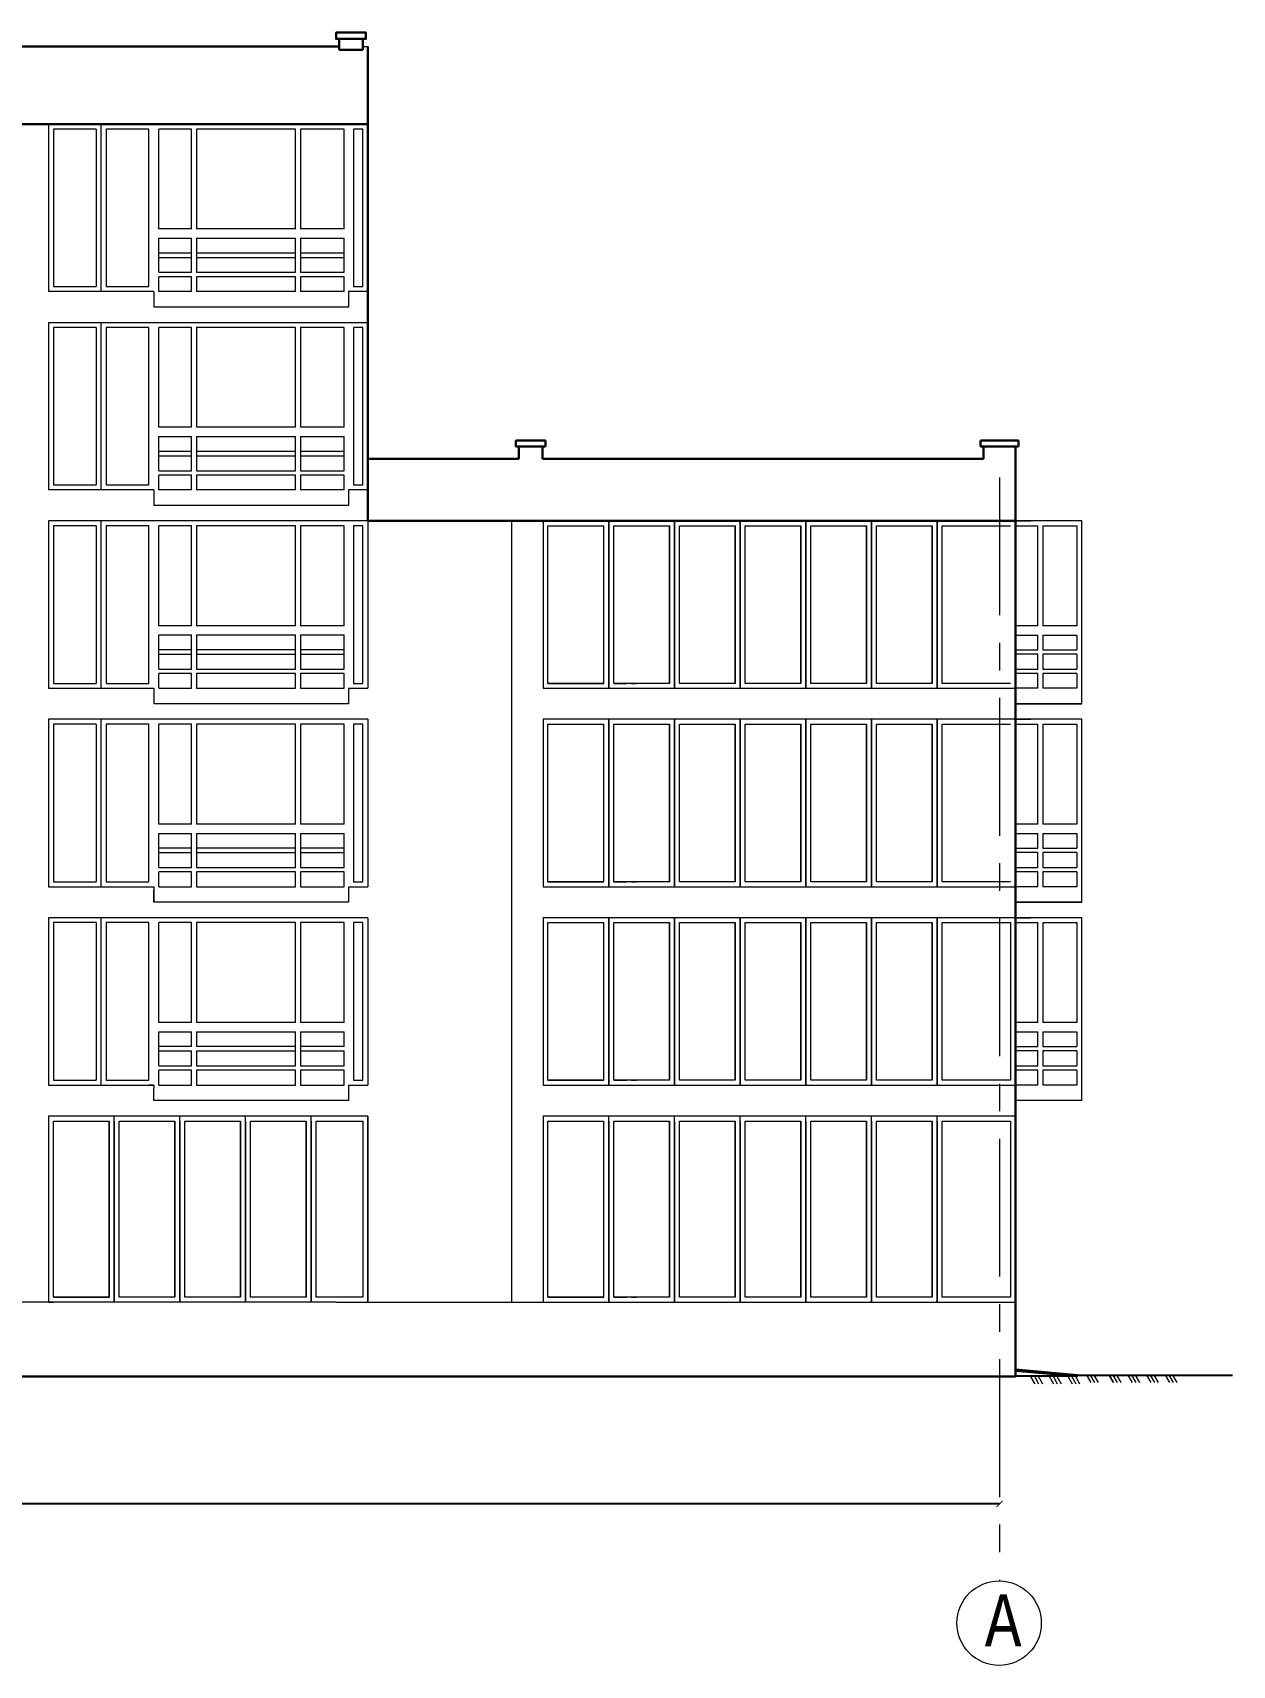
# Model space of a CAD drawing. Header units: millimetres. Extents: x -689206 to 4969298, y -1019800 to 703299.
# Drawn here: x 974862 to 994219, y -645686 to -619348 of the extents above; entities that cross this region are included whole.
import ezdxf

# ---------------------------------------------------------------- set-up
doc = ezdxf.new("R2010")
doc.units = ezdxf.units.MM
doc.linetypes.add('осеваяX2', pattern=[101.6, 63.5, -12.7, 12.7, -12.7])
doc.layers.add('РАЗМЕРЫ', color=7, linetype='Continuous', lineweight=9)
for name, color, linetype in [('разрез1-1', 7, 'Continuous'), ('разрез2-2', 7, 'Continuous'), ('сетка', 104, 'Continuous')]:
    doc.layers.add(name, color=color, linetype=linetype)
doc.styles.add('Аннотативный', font='isocteur.ttf', dxfattribs={"width": 0.7, "height": 250})
doc.dimstyles.new('Аннотативный', dxfattribs={"dimscale": 0, "dimtxt": 250, "dimasz": 100, "dimexe": 1.25, "dimexo": 0.625, "dimtad": 1, "dimdec": 0, "dimtxsty": 'Аннотативный', "dimblk": 'ARCHTICK', "dimcen": 2.5, "dimadec": 0, "dimazin": 0, "dimtfac": 1, "dimtdec": 0, "dimtmove": 0, "dimatfit": 3, "dimfxl": 1, "dimarcsym": 0})

# ---------------------------------------------------------------- blocks, each defined once
blk = doc.blocks.new('_ArchTick')
at = {"color": 0, "linetype": 'ByBlock', "const_width": 0.15}
blk.add_lwpolyline([(-0.5, -0.5), (0.5, 0.5)], dxfattribs=at)
blk = doc.blocks.new('*D4462')
at = {"layer": 'Defpoints', "color": 0, "lineweight": 30, "ltscale": 35, "transparency": 16777216}
for p in [(952705, -643081), (952705, -643081), (990464, -643081)]:
    blk.add_point(p, dxfattribs=at)
at = {"layer": 'РАЗМЕРЫ', "color": 0, "lineweight": -2, "ltscale": 35, "transparency": 16777216}
for p, q in [((952705, -643081), (952705, -643080)), ((990464, -643081), (952705, -643081)), ((990464, -643081), (990464, -643080))]:
    blk.add_line(p, q, dxfattribs=at)
at = {"layer": 'РАЗМЕРЫ', "color": 0, "lineweight": -2, "ltscale": 35, "transparency": 16777216, "xscale": 100, "yscale": 100, "zscale": 100, "rotation": 180}
blk.add_blockref('_ArchTick', (952705, -643081), dxfattribs=at)
at = {"layer": 'РАЗМЕРЫ', "color": 0, "lineweight": -2, "ltscale": 35, "transparency": 16777216, "xscale": 100, "yscale": 100, "zscale": 100}
blk.add_blockref('_ArchTick', (990464, -643081), dxfattribs=at)
at = {"layer": 'РАЗМЕРЫ', "color": 0, "lineweight": 5, "ltscale": 35, "transparency": 16777216, "insert": (971584, -642956), "char_height": 250, "attachment_point": 5, "style": 'Аннотативный'}
blk.add_mtext('37700', dxfattribs=at)

msp = doc.modelspace()

# ---------------------------------------------------------------- linework, layer by layer
at = {"layer": 'РАЗМЕРЫ', "lineweight": 30, "ltscale": 35}
for p, q in [((962033.4, -619573.1), (979808.6, -619573.1)), ((979808.6, -619624.8), (980188.6, -619624.8)), ((980268.6, -619573.1), (980268.6, -627224.8)), ((980268.6, -620824.8), (961626.6, -620824.8)), ((982706.6, -625924.8), (982656.6, -625924.8)), ((982656.6, -625924.8), (982656.6, -626024.8)), ((982656.6, -626024.8), (982706.6, -626024.8)), ((983136.6, -625924.8), (982706.6, -625924.8)), ((982706.6, -626024.8), (982706.6, -626224.8)), ((982706.6, -626224.8), (982706.6, -626024.8)), ((982706.6, -626224.8), (982706.6, -626024.8)), ((982706.6, -626024.8), (983086.6, -626024.8)), ((983086.6, -626024.8), (983086.6, -626224.8)), ((983086.6, -626024.8), (983136.6, -626024.8)), ((983136.6, -626024.8), (983136.6, -625924.8)), ((990204.9, -625924.8), (990154.9, -625924.8)), ((990154.9, -625924.8), (990154.9, -626024.8)), ((990154.9, -626024.8), (990204.9, -626024.8)), ((990768.6, -625924.8), (990204.9, -625924.8)), ((990204.9, -626224.8), (990204.9, -626024.8)), ((990204.9, -626024.8), (990718.6, -626024.8)), ((990204.9, -626024.8), (990204.9, -626224.8)), ((990718.6, -626024.8), (990718.6, -639824.8)), ((990718.6, -626024.8), (990768.6, -626024.8)), ((990768.6, -626024.8), (990768.6, -625924.8)), ((982706.6, -626224.8), (980268.6, -626224.8)), ((990204.9, -626224.8), (983086.6, -626224.8)), ((980268.6, -627224.8), (990718.6, -627224.8)), ((990718.6, -640124.8), (990718.6, -639824.8)), ((990718.6, -639824.8), (990718.6, -641024.8)), ((990718.6, -641024.8), (952396.6, -641024.8))]:
    msp.add_line(p, q, dxfattribs=at)
at = {"layer": 'РАЗМЕРЫ', "lineweight": 5, "ltscale": 35}
for p, q in [((980188.6, -619573.1), (980268.6, -619573.1)), ((975116.6, -620824.8), (975116.6, -623524.8)), ((975886.2, -620904.8), (975196.6, -620904.8)), ((975196.6, -620904.8), (975196.6, -623444.8)), ((975886.2, -620904.8), (975886.2, -623444.8)), ((975966.2, -623524.8), (975966.2, -620824.8)), ((976735.9, -620904.8), (976046.2, -620904.8)), ((976046.2, -620904.8), (976046.2, -623444.8)), ((976735.9, -623444.8), (976735.9, -620904.8)), ((976895.9, -622514.4), (976895.9, -620904.8)), ((977424.5, -620904.8), (976895.9, -620904.8)), ((977424.5, -622514.4), (977424.5, -620904.8)), ((977504.5, -620904.8), (977504.5, -622514.4)), ((979104.5, -620904.8), (977504.5, -620904.8)), ((979104.5, -622514.4), (979104.5, -620904.8)), ((979184.5, -620904.8), (979184.5, -622514.4)), ((979885.9, -620904.8), (979184.5, -620904.8)), ((979885.9, -622514.4), (979885.9, -620904.8)), ((979955.9, -620824.8), (980035.9, -620824.8)), ((980035.9, -620904.8), (980035.9, -623444.8)), ((980188.6, -620904.8), (980035.9, -620904.8)), ((980188.6, -623444.8), (980188.6, -620904.8)), ((977424.5, -622514.4), (976895.9, -622514.4)), ((979104.5, -622514.4), (977504.5, -622514.4)), ((979885.9, -622514.4), (979184.5, -622514.4)), ((976895.9, -623214.4), (976895.9, -622664.4)), ((976895.9, -622904.4), (976895.9, -622664.4)), ((976895.9, -622664.4), (977424.5, -622664.4)), ((977424.5, -623214.4), (977424.5, -622664.4)), ((977504.5, -622664.4), (977504.5, -623214.4)), ((977504.5, -622664.4), (979104.5, -622664.4)), ((979104.5, -623214.4), (979104.5, -622664.4)), ((979184.5, -622664.4), (979184.5, -623214.4)), ((979184.5, -622664.4), (979885.9, -622664.4)), ((979885.9, -623214.4), (979885.9, -622664.4)), ((977424.5, -622904.4), (976895.9, -622904.4)), ((976895.9, -623214.4), (976895.9, -622974.4)), ((976895.9, -622974.4), (977424.5, -622974.4)), ((979104.5, -622904.4), (977504.5, -622904.4)), ((977504.5, -622974.4), (979104.5, -622974.4)), ((979885.9, -622904.4), (979184.5, -622904.4)), ((979184.5, -622974.4), (979885.9, -622974.4)), ((979885.9, -622974.4), (979885.9, -622904.4)), ((976895.9, -623214.4), (977424.5, -623214.4)), ((977424.5, -623284.4), (976895.9, -623284.4)), ((976895.9, -623524.8), (976895.9, -623284.4)), ((977424.5, -623524.8), (977424.5, -623284.4)), ((977504.5, -623214.4), (979104.5, -623214.4)), ((977504.5, -623284.4), (977504.5, -623524.8)), ((979104.5, -623284.4), (977504.5, -623284.4)), ((979104.5, -623524.8), (979104.5, -623284.4)), ((979184.5, -623214.4), (979885.9, -623214.4)), ((979184.5, -623284.4), (979184.5, -623524.8)), ((979885.9, -623284.4), (979184.5, -623284.4)), ((979885.9, -623524.8), (979885.9, -623284.4)), ((976815.9, -623524.8), (975116.6, -623524.8)), ((975196.6, -623444.8), (975886.2, -623444.8)), ((976046.2, -623444.8), (976735.9, -623444.8)), ((976815.9, -623524.8), (976815.9, -623774.8)), ((977424.5, -623524.8), (976895.9, -623524.8)), ((977424.5, -623524.8), (976895.9, -623524.8)), ((979104.5, -623524.8), (977504.5, -623524.8)), ((979104.5, -623524.8), (977504.5, -623524.8)), ((979885.9, -623524.8), (979184.5, -623524.8)), ((979885.9, -623524.8), (979184.5, -623524.8)), ((980268.6, -623524.8), (979955.9, -623524.8)), ((979955.9, -623524.8), (979955.9, -623774.8)), ((979955.9, -623524.8), (979955.9, -623574.8)), ((980035.9, -623444.8), (980188.6, -623444.8)), ((980268.6, -624024.8), (980268.6, -623524.8)), ((979955.9, -623774.8), (976815.9, -623774.8)), ((975116.6, -624024.8), (980268.6, -624024.8)), ((975116.6, -624024.8), (975116.6, -626724.8)), ((975886.2, -624104.8), (975196.6, -624104.8)), ((975196.6, -624104.8), (975196.6, -626644.8)), ((975886.2, -624104.8), (975886.2, -626644.8)), ((975966.2, -626724.8), (975966.2, -624024.8)), ((976735.9, -624104.8), (976046.2, -624104.8)), ((976046.2, -624104.8), (976046.2, -626644.8)), ((976735.9, -626644.8), (976735.9, -624104.8)), ((976895.9, -625714.4), (976895.9, -624104.8)), ((977424.5, -624104.8), (976895.9, -624104.8)), ((977424.5, -625714.4), (977424.5, -624104.8)), ((977504.5, -624104.8), (977504.5, -625714.4)), ((979104.5, -624104.8), (977504.5, -624104.8)), ((979104.5, -625714.4), (979104.5, -624104.8)), ((979184.5, -624104.8), (979184.5, -625714.4)), ((979885.9, -624104.8), (979184.5, -624104.8)), ((979885.9, -625714.4), (979885.9, -624104.8)), ((980035.9, -624104.8), (980035.9, -626644.8)), ((980188.6, -624104.8), (980035.9, -624104.8)), ((980188.6, -626644.8), (980188.6, -624104.8)), ((977424.5, -625714.4), (976895.9, -625714.4)), ((979104.5, -625714.4), (977504.5, -625714.4)), ((979885.9, -625714.4), (979184.5, -625714.4)), ((976895.9, -626414.4), (976895.9, -625864.4)), ((976895.9, -626104.4), (976895.9, -625864.4)), ((976895.9, -625864.4), (977424.5, -625864.4)), ((977424.5, -626414.4), (977424.5, -625864.4)), ((977504.5, -625864.4), (977504.5, -626414.4)), ((977504.5, -625864.4), (979104.5, -625864.4)), ((979104.5, -626414.4), (979104.5, -625864.4)), ((979184.5, -625864.4), (979184.5, -626414.4)), ((979184.5, -625864.4), (979885.9, -625864.4)), ((979885.9, -626414.4), (979885.9, -625864.4)), ((977424.5, -626104.4), (976895.9, -626104.4)), ((976895.9, -626414.4), (976895.9, -626174.4)), ((976895.9, -626174.4), (977424.5, -626174.4)), ((979104.5, -626104.4), (977504.5, -626104.4)), ((977504.5, -626174.4), (979104.5, -626174.4)), ((979885.9, -626104.4), (979184.5, -626104.4)), ((979184.5, -626174.4), (979885.9, -626174.4)), ((979885.9, -626174.4), (979885.9, -626104.4)), ((976895.9, -626414.4), (977424.5, -626414.4)), ((977424.5, -626484.4), (976895.9, -626484.4)), ((976895.9, -626724.8), (976895.9, -626484.4)), ((977424.5, -626724.8), (977424.5, -626484.4)), ((977504.5, -626414.4), (979104.5, -626414.4)), ((977504.5, -626484.4), (977504.5, -626724.8)), ((979104.5, -626484.4), (977504.5, -626484.4)), ((979104.5, -626724.8), (979104.5, -626484.4)), ((979184.5, -626414.4), (979885.9, -626414.4)), ((979184.5, -626484.4), (979184.5, -626724.8)), ((979885.9, -626484.4), (979184.5, -626484.4)), ((979885.9, -626724.8), (979885.9, -626484.4)), ((976815.9, -626724.8), (975116.6, -626724.8)), ((975196.6, -626644.8), (975886.2, -626644.8)), ((976046.2, -626644.8), (976735.9, -626644.8)), ((976815.9, -626724.8), (976815.9, -626974.8)), ((976815.9, -626724.8), (976815.9, -626974.8)), ((977424.5, -626724.8), (976895.9, -626724.8)), ((979104.5, -626724.8), (977504.5, -626724.8)), ((979885.9, -626724.8), (979184.5, -626724.8)), ((980268.6, -626724.8), (979955.9, -626724.8)), ((979955.9, -626724.8), (979955.9, -626974.8)), ((979955.9, -626724.8), (979955.9, -626774.8)), ((980035.9, -626644.8), (980188.6, -626644.8)), ((980268.6, -627224.8), (980268.6, -626724.8)), ((979955.9, -626974.8), (976815.9, -626974.8)), ((980268.6, -627224.8), (975116.6, -627224.8)), ((975116.6, -627224.8), (975116.6, -629924.8)), ((975886.2, -627304.8), (975196.6, -627304.8)), ((975196.6, -627304.8), (975196.6, -629844.8)), ((975886.2, -627304.8), (975886.2, -629844.8)), ((975966.2, -629924.8), (975966.2, -627224.8)), ((976735.9, -627304.8), (976046.2, -627304.8)), ((976046.2, -627304.8), (976046.2, -629844.8)), ((976735.9, -629844.8), (976735.9, -627304.8)), ((976895.9, -628914.4), (976895.9, -627304.8)), ((977424.5, -627304.8), (976895.9, -627304.8)), ((977424.5, -628914.4), (977424.5, -627304.8)), ((977504.5, -627304.8), (977504.5, -628914.4)), ((979104.5, -627304.8), (977504.5, -627304.8)), ((979104.5, -628914.4), (979104.5, -627304.8)), ((979184.5, -627304.8), (979184.5, -628914.4)), ((979885.9, -627304.8), (979184.5, -627304.8)), ((979885.9, -628914.4), (979885.9, -627304.8)), ((980035.9, -627304.8), (980035.9, -629844.8)), ((980188.6, -627304.8), (980035.9, -627304.8)), ((980188.6, -629844.8), (980188.6, -627304.8)), ((980268.6, -627224.8), (980268.6, -629924.8)), ((982589.1, -627224.8), (982589.1, -639824.8)), ((983096.5, -627224.8), (983096.5, -629924.8)), ((983176.5, -629844.8), (983176.5, -627304.8)), ((983176.5, -627304.8), (984076.5, -627304.8)), ((984076.5, -629844.8), (984076.5, -627304.8)), ((984076.5, -629844.8), (984076.5, -627304.8)), ((984156.5, -629844.8), (984156.5, -627224.8)), ((984156.5, -627224.8), (984156.5, -629924.8)), ((984156.5, -629924.8), (984156.5, -627224.8)), ((984236.5, -629844.8), (984236.5, -627304.8)), ((984236.5, -627304.8), (985136.5, -627304.8)), ((985136.5, -627304.8), (985136.5, -629844.8)), ((985136.5, -629844.8), (985136.5, -627304.8)), ((985136.5, -629844.8), (985136.5, -627304.8)), ((985216.5, -629844.8), (985216.5, -627224.8)), ((985216.5, -627224.8), (985216.5, -629924.8)), ((985216.5, -629924.8), (985216.5, -627224.8)), ((985296.5, -629844.8), (985296.5, -627304.8)), ((985296.5, -627304.8), (986196.5, -627304.8)), ((986196.5, -627304.8), (986196.5, -629844.8)), ((986196.5, -627304.8), (986196.5, -629844.8)), ((986196.5, -629844.8), (986196.5, -627304.8)), ((986196.5, -629844.8), (986196.5, -627304.8)), ((986276.5, -629844.8), (986276.5, -627224.8)), ((986276.5, -627224.8), (986276.5, -629924.8)), ((986276.5, -629924.8), (986276.5, -627224.8)), ((986356.5, -629844.8), (986356.5, -627304.8)), ((986356.5, -627304.8), (987256.5, -627304.8)), ((987256.5, -627304.8), (987256.5, -629844.8)), ((987256.5, -627304.8), (987256.5, -629844.8)), ((987256.5, -627304.8), (987256.5, -629844.8)), ((987256.5, -629844.8), (987256.5, -627304.8)), ((987256.5, -629844.8), (987256.5, -627304.8)), ((987336.5, -629844.8), (987336.5, -627224.8)), ((987336.5, -627224.8), (987336.5, -629924.8)), ((987336.5, -629924.8), (987336.5, -627224.8)), ((987416.5, -629844.8), (987416.5, -627304.8)), ((987416.5, -627304.8), (988316.5, -627304.8)), ((988316.5, -627304.8), (988316.5, -629844.8)), ((988316.5, -627304.8), (988316.5, -629844.8)), ((988316.5, -627304.8), (988316.5, -629844.8)), ((988316.5, -627304.8), (988316.5, -629844.8)), ((988316.5, -629844.8), (988316.5, -627304.8)), ((988316.5, -629844.8), (988316.5, -627304.8)), ((988396.5, -629844.8), (988396.5, -627224.8)), ((988396.5, -627224.8), (988396.5, -629924.8)), ((988396.5, -629924.8), (988396.5, -627224.8)), ((988476.5, -629844.8), (988476.5, -627304.8)), ((988476.5, -627304.8), (989376.5, -627304.8)), ((990718.6, -627224.8), (989041.9, -627224.8)), ((989376.5, -627304.8), (989376.5, -629844.8)), ((989376.5, -627304.8), (989376.5, -629844.8)), ((989376.5, -627304.8), (989376.5, -629844.8)), ((989376.5, -627304.8), (989376.5, -629844.8)), ((989376.5, -627304.8), (989376.5, -629844.8)), ((989376.5, -629844.8), (989376.5, -627304.8)), ((989376.5, -629844.8), (989376.5, -627304.8)), ((989456.5, -629844.8), (989456.5, -627224.8)), ((989456.5, -627224.8), (989456.5, -629924.8)), ((989456.5, -629924.8), (989456.5, -627224.8)), ((989536.5, -629844.8), (989536.5, -627304.8)), ((989536.5, -627304.8), (990637.4, -627304.8)), ((990718.6, -629924.8), (990718.6, -627224.8)), ((991788.6, -627224.8), (990718.6, -627224.8)), ((990718.6, -627224.8), (990968.6, -627224.8)), ((990718.6, -627304.8), (991079.3, -627304.8)), ((991079.3, -628914.8), (991079.3, -627304.8)), ((991159.3, -627304.8), (991708.6, -627304.8)), ((991159.3, -627304.8), (991159.3, -628914.8)), ((991708.6, -627304.8), (991708.6, -628914.8)), ((991788.6, -629924.8), (991788.6, -627224.8)), ((977424.5, -628914.4), (976895.9, -628914.4)), ((979104.5, -628914.4), (977504.5, -628914.4)), ((979885.9, -628914.4), (979184.5, -628914.4)), ((991079.3, -628914.8), (990718.6, -628914.8)), ((991708.6, -628914.8), (991159.3, -628914.8)), ((976895.9, -629614.4), (976895.9, -629064.4)), ((976895.9, -629304.4), (976895.9, -629064.4)), ((976895.9, -629064.4), (977424.5, -629064.4)), ((977424.5, -629614.4), (977424.5, -629064.4)), ((977504.5, -629064.4), (977504.5, -629614.4)), ((977504.5, -629064.4), (979104.5, -629064.4)), ((979104.5, -629614.4), (979104.5, -629064.4)), ((979184.5, -629064.4), (979184.5, -629614.4)), ((979184.5, -629064.4), (979885.9, -629064.4)), ((979885.9, -629614.4), (979885.9, -629064.4)), ((990718.6, -629064.8), (991079.3, -629064.8)), ((991079.3, -629304.8), (991079.3, -629064.8)), ((991159.3, -629064.8), (991708.6, -629064.8)), ((991159.3, -629064.8), (991159.3, -629304.8)), ((991708.6, -629064.8), (991708.6, -629304.8)), ((977424.5, -629304.4), (976895.9, -629304.4)), ((976895.9, -629614.4), (976895.9, -629374.4)), ((976895.9, -629374.4), (977424.5, -629374.4)), ((979104.5, -629304.4), (977504.5, -629304.4)), ((977504.5, -629374.4), (979104.5, -629374.4)), ((979885.9, -629304.4), (979184.5, -629304.4)), ((979184.5, -629374.4), (979885.9, -629374.4)), ((979885.9, -629374.4), (979885.9, -629304.4)), ((990718.6, -629304.8), (991079.3, -629304.8)), ((991079.3, -629374.8), (990718.6, -629374.8)), ((991079.3, -629614.8), (991079.3, -629374.8)), ((991159.3, -629304.8), (991708.6, -629304.8)), ((991708.6, -629374.8), (991159.3, -629374.8)), ((991159.3, -629374.8), (991159.3, -629614.8)), ((991708.6, -629374.8), (991708.6, -629614.8)), ((976895.9, -629614.4), (977424.5, -629614.4)), ((977424.5, -629684.4), (976895.9, -629684.4)), ((976895.9, -629924.8), (976895.9, -629684.4)), ((977424.5, -629924.8), (977424.5, -629684.4)), ((977504.5, -629614.4), (979104.5, -629614.4)), ((977504.5, -629684.4), (977504.5, -629924.8)), ((979104.5, -629684.4), (977504.5, -629684.4)), ((979104.5, -629924.8), (979104.5, -629684.4)), ((979184.5, -629614.4), (979885.9, -629614.4)), ((979184.5, -629684.4), (979184.5, -629924.8)), ((979885.9, -629684.4), (979184.5, -629684.4)), ((979885.9, -629924.8), (979885.9, -629684.4)), ((990718.6, -629614.8), (991079.3, -629614.8)), ((991079.3, -629684.8), (990718.6, -629684.8)), ((991079.3, -629924.8), (991079.3, -629684.8)), ((991159.3, -629614.8), (991708.6, -629614.8)), ((991708.6, -629684.8), (991159.3, -629684.8)), ((991159.3, -629684.8), (991159.3, -629924.8)), ((991708.6, -629684.8), (991708.6, -629924.8)), ((975116.6, -629924.8), (976815.9, -629924.8)), ((975196.6, -629844.8), (975886.2, -629844.8)), ((976046.2, -629844.8), (976735.9, -629844.8)), ((976815.9, -629924.8), (976815.9, -630174.8)), ((976815.9, -629924.8), (976815.9, -630174.8)), ((976895.9, -629924.8), (977424.5, -629924.8)), ((977504.5, -629924.8), (979104.5, -629924.8)), ((979184.5, -629924.8), (979885.9, -629924.8)), ((979955.9, -629924.8), (980268.6, -629924.8)), ((979955.9, -629924.8), (979955.9, -630174.8)), ((979955.9, -629924.8), (979955.9, -629974.8)), ((980035.9, -629844.8), (980188.6, -629844.8)), ((983096.5, -629924.8), (990718.6, -629924.8)), ((984076.5, -629844.8), (983176.5, -629844.8)), ((983176.5, -629844.8), (984076.5, -629844.8)), ((983176.5, -629844.8), (984076.5, -629844.8)), ((985136.5, -629844.8), (984236.5, -629844.8)), ((984236.5, -629844.8), (984446.5, -629844.8)), ((984526.5, -629844.8), (984606.5, -629844.8)), ((986196.5, -629844.8), (985296.5, -629844.8)), ((987256.5, -629844.8), (986356.5, -629844.8)), ((988316.5, -629844.8), (987416.5, -629844.8)), ((989376.5, -629844.8), (988476.5, -629844.8)), ((990637.4, -629844.8), (989536.5, -629844.8)), ((991079.3, -629924.8), (990718.6, -629924.8)), ((991708.6, -629924.8), (991159.3, -629924.8)), ((991788.6, -630174.8), (991788.6, -629924.8)), ((979955.9, -630174.8), (976815.9, -630174.8)), ((990718.6, -630174.8), (991788.6, -630174.8)), ((990718.6, -630174.8), (991788.6, -630174.8)), ((991788.6, -630174.8), (990718.6, -630174.8)), ((980268.6, -630424.8), (975116.6, -630424.8)), ((975116.6, -630424.8), (975116.6, -633124.8)), ((975886.2, -630504.8), (975196.6, -630504.8)), ((975196.6, -630504.8), (975196.6, -633044.8)), ((975886.2, -630504.8), (975886.2, -633044.8)), ((975966.2, -633124.8), (975966.2, -630424.8)), ((976735.9, -630504.8), (976046.2, -630504.8)), ((976046.2, -630504.8), (976046.2, -633044.8)), ((976735.9, -633044.8), (976735.9, -630504.8)), ((976895.9, -632114.4), (976895.9, -630504.8)), ((977424.5, -630504.8), (976895.9, -630504.8)), ((977424.5, -632114.4), (977424.5, -630504.8)), ((977504.5, -630504.8), (977504.5, -632114.4)), ((979104.5, -630504.8), (977504.5, -630504.8)), ((979104.5, -632114.4), (979104.5, -630504.8)), ((979184.5, -630504.8), (979184.5, -632114.4)), ((979885.9, -630504.8), (979184.5, -630504.8)), ((979885.9, -632114.4), (979885.9, -630504.8)), ((980035.9, -630504.8), (980035.9, -633044.8)), ((980188.6, -630504.8), (980035.9, -630504.8)), ((980188.6, -633044.8), (980188.6, -630504.8)), ((980268.6, -630424.8), (980268.6, -633124.8)), ((990718.6, -630424.8), (983096.5, -630424.8)), ((983096.5, -630424.8), (983096.5, -633124.8)), ((983176.5, -633044.8), (983176.5, -630504.8)), ((983176.5, -630504.8), (984076.5, -630504.8)), ((984076.5, -633044.8), (984076.5, -630504.8)), ((984076.5, -633044.8), (984076.5, -630504.8)), ((984156.5, -633044.8), (984156.5, -630424.8)), ((984156.5, -630424.8), (984156.5, -633124.8)), ((984156.5, -633124.8), (984156.5, -630424.8)), ((984236.5, -633044.8), (984236.5, -630504.8)), ((984236.5, -630504.8), (985136.5, -630504.8)), ((985136.5, -630504.8), (985136.5, -633044.8)), ((985136.5, -633044.8), (985136.5, -630504.8)), ((985136.5, -633044.8), (985136.5, -630504.8)), ((985216.5, -633044.8), (985216.5, -630424.8)), ((985216.5, -630424.8), (985216.5, -633124.8)), ((985216.5, -633124.8), (985216.5, -630424.8)), ((985296.5, -633044.8), (985296.5, -630504.8)), ((985296.5, -630504.8), (986196.5, -630504.8)), ((986196.5, -630504.8), (986196.5, -633044.8)), ((986196.5, -630504.8), (986196.5, -633044.8)), ((986196.5, -633044.8), (986196.5, -630504.8)), ((986196.5, -633044.8), (986196.5, -630504.8)), ((986276.5, -633044.8), (986276.5, -630424.8)), ((986276.5, -630424.8), (986276.5, -633124.8)), ((986276.5, -633124.8), (986276.5, -630424.8)), ((986356.5, -633044.8), (986356.5, -630504.8)), ((986356.5, -630504.8), (987256.5, -630504.8)), ((987256.5, -630504.8), (987256.5, -633044.8)), ((987256.5, -630504.8), (987256.5, -633044.8)), ((987256.5, -630504.8), (987256.5, -633044.8)), ((987256.5, -633044.8), (987256.5, -630504.8)), ((987256.5, -633044.8), (987256.5, -630504.8)), ((987336.5, -633044.8), (987336.5, -630424.8)), ((987336.5, -630424.8), (987336.5, -633124.8)), ((987336.5, -633124.8), (987336.5, -630424.8)), ((987416.5, -633044.8), (987416.5, -630504.8)), ((987416.5, -630504.8), (988316.5, -630504.8)), ((988316.5, -630504.8), (988316.5, -633044.8)), ((988316.5, -630504.8), (988316.5, -633044.8)), ((988316.5, -630504.8), (988316.5, -633044.8)), ((988316.5, -630504.8), (988316.5, -633044.8)), ((988316.5, -633044.8), (988316.5, -630504.8)), ((988316.5, -633044.8), (988316.5, -630504.8)), ((988396.5, -633044.8), (988396.5, -630424.8)), ((988396.5, -630424.8), (988396.5, -633124.8)), ((988396.5, -633124.8), (988396.5, -630424.8)), ((988476.5, -633044.8), (988476.5, -630504.8)), ((988476.5, -630504.8), (989376.5, -630504.8)), ((989376.5, -630504.8), (989376.5, -633044.8)), ((989376.5, -630504.8), (989376.5, -633044.8)), ((989376.5, -630504.8), (989376.5, -633044.8)), ((989376.5, -630504.8), (989376.5, -633044.8)), ((989376.5, -630504.8), (989376.5, -633044.8)), ((989376.5, -633044.8), (989376.5, -630504.8)), ((989376.5, -633044.8), (989376.5, -630504.8)), ((989456.5, -633044.8), (989456.5, -630424.8)), ((989456.5, -630424.8), (989456.5, -633124.8)), ((989456.5, -633124.8), (989456.5, -630424.8)), ((989536.5, -633044.8), (989536.5, -630504.8)), ((989536.5, -630504.8), (990637.4, -630504.8)), ((990718.6, -633124.8), (990718.6, -630424.8)), ((991788.6, -630424.8), (990718.6, -630424.8)), ((990718.6, -630424.8), (990968.6, -630424.8)), ((990718.6, -630504.8), (991079.3, -630504.8)), ((991079.3, -632114.8), (991079.3, -630504.8)), ((991159.3, -630504.8), (991708.6, -630504.8)), ((991159.3, -630504.8), (991159.3, -632114.8)), ((991708.6, -630504.8), (991708.6, -632114.8)), ((991788.6, -633124.8), (991788.6, -630424.8)), ((977424.5, -632114.4), (976895.9, -632114.4)), ((976895.9, -632814.4), (976895.9, -632264.4)), ((976895.9, -632504.4), (976895.9, -632264.4)), ((976895.9, -632264.4), (977424.5, -632264.4)), ((977424.5, -632814.4), (977424.5, -632264.4)), ((979104.5, -632114.4), (977504.5, -632114.4)), ((977504.5, -632264.4), (977504.5, -632814.4)), ((977504.5, -632264.4), (979104.5, -632264.4)), ((979104.5, -632814.4), (979104.5, -632264.4)), ((979885.9, -632114.4), (979184.5, -632114.4)), ((979184.5, -632264.4), (979184.5, -632814.4)), ((979184.5, -632264.4), (979885.9, -632264.4)), ((979885.9, -632814.4), (979885.9, -632264.4)), ((991079.3, -632114.8), (990718.6, -632114.8)), ((990718.6, -632264.8), (991079.3, -632264.8)), ((991079.3, -632504.8), (991079.3, -632264.8)), ((991708.6, -632114.8), (991159.3, -632114.8)), ((991159.3, -632264.8), (991708.6, -632264.8)), ((991159.3, -632264.8), (991159.3, -632504.8)), ((991708.6, -632264.8), (991708.6, -632504.8)), ((977424.5, -632504.4), (976895.9, -632504.4)), ((976895.9, -632814.4), (976895.9, -632574.4)), ((976895.9, -632574.4), (977424.5, -632574.4)), ((979104.5, -632504.4), (977504.5, -632504.4)), ((977504.5, -632574.4), (979104.5, -632574.4)), ((979885.9, -632504.4), (979184.5, -632504.4)), ((979184.5, -632574.4), (979885.9, -632574.4)), ((979885.9, -632574.4), (979885.9, -632504.4)), ((990718.6, -632504.8), (991079.3, -632504.8)), ((991079.3, -632574.8), (990718.6, -632574.8)), ((991079.3, -632814.8), (991079.3, -632574.8)), ((991159.3, -632504.8), (991708.6, -632504.8)), ((991708.6, -632574.8), (991159.3, -632574.8)), ((991159.3, -632574.8), (991159.3, -632814.8)), ((991708.6, -632574.8), (991708.6, -632814.8)), ((976815.9, -632744.4), (976815.9, -632744.4)), ((976895.9, -632814.4), (977424.5, -632814.4)), ((977424.5, -632884.4), (976895.9, -632884.4)), ((976895.9, -633124.8), (976895.9, -632884.4)), ((977424.5, -633124.8), (977424.5, -632884.4)), ((977504.5, -632814.4), (979104.5, -632814.4)), ((977504.5, -632884.4), (977504.5, -633124.8)), ((979104.5, -632884.4), (977504.5, -632884.4)), ((979104.5, -633124.8), (979104.5, -632884.4)), ((979184.5, -632814.4), (979885.9, -632814.4)), ((979184.5, -632884.4), (979184.5, -633124.8)), ((979885.9, -632884.4), (979184.5, -632884.4)), ((979885.9, -633124.8), (979885.9, -632884.4)), ((990718.6, -632814.8), (991079.3, -632814.8)), ((991079.3, -632884.8), (990718.6, -632884.8)), ((991079.3, -633124.8), (991079.3, -632884.8)), ((991159.3, -632814.8), (991708.6, -632814.8)), ((991708.6, -632884.8), (991159.3, -632884.8)), ((991159.3, -632884.8), (991159.3, -633124.8)), ((991708.6, -632884.8), (991708.6, -633124.8)), ((975116.6, -633124.8), (976815.9, -633124.8)), ((975196.6, -633044.8), (975886.2, -633044.8)), ((976046.2, -633044.8), (976735.9, -633044.8)), ((976815.9, -633124.8), (976815.9, -633374.8)), ((976815.9, -633124.8), (976815.9, -633174.8)), ((976895.9, -633124.8), (977424.5, -633124.8)), ((976895.9, -633124.8), (977424.5, -633124.8)), ((977504.5, -633124.8), (979104.5, -633124.8)), ((977504.5, -633124.8), (979104.5, -633124.8)), ((979184.5, -633124.8), (979885.9, -633124.8)), ((979184.5, -633124.8), (979885.9, -633124.8)), ((979955.9, -633124.8), (980268.6, -633124.8)), ((979955.9, -633124.8), (979955.9, -633374.8)), ((979955.9, -633124.8), (979955.9, -633174.8)), ((980035.9, -633044.8), (980188.6, -633044.8)), ((983096.5, -633124.8), (990718.6, -633124.8)), ((984076.5, -633044.8), (983176.5, -633044.8)), ((983176.5, -633044.8), (984076.5, -633044.8)), ((983176.5, -633044.8), (984076.5, -633044.8)), ((985136.5, -633044.8), (984236.5, -633044.8)), ((984236.5, -633044.8), (984446.5, -633044.8)), ((984526.5, -633044.8), (984606.5, -633044.8)), ((986196.5, -633044.8), (985296.5, -633044.8)), ((987256.5, -633044.8), (986356.5, -633044.8)), ((988316.5, -633044.8), (987416.5, -633044.8)), ((989376.5, -633044.8), (988476.5, -633044.8)), ((990637.4, -633044.8), (989536.5, -633044.8)), ((991079.3, -633124.8), (990718.6, -633124.8)), ((991708.6, -633124.8), (991159.3, -633124.8)), ((991788.6, -633374.8), (991788.6, -633124.8)), ((976815.9, -633374.8), (976815.9, -633174.8)), ((979955.9, -633374.8), (976815.9, -633374.8)), ((979955.9, -633174.8), (979955.9, -633374.8)), ((990718.6, -633374.8), (991788.6, -633374.8)), ((991788.6, -633374.8), (990718.6, -633374.8)), ((980268.6, -633624.8), (975116.6, -633624.8)), ((975116.6, -633624.8), (975116.6, -636324.8)), ((975966.2, -636324.8), (975966.2, -633624.8)), ((980268.6, -633624.8), (980268.6, -636324.8)), ((990718.6, -633624.8), (983096.5, -633624.8)), ((983096.5, -633624.8), (983096.5, -633704.8)), ((983096.5, -633624.8), (983096.5, -636324.8)), ((984156.5, -636244.8), (984156.5, -633624.8)), ((984156.5, -633624.8), (984156.5, -636324.8)), ((984156.5, -636324.8), (984156.5, -633624.8)), ((985216.5, -636244.8), (985216.5, -633624.8)), ((985216.5, -633624.8), (985216.5, -636324.8)), ((985216.5, -636324.8), (985216.5, -633624.8)), ((986276.5, -636244.8), (986276.5, -633624.8)), ((986276.5, -633624.8), (986276.5, -636324.8)), ((986276.5, -636324.8), (986276.5, -633624.8)), ((987336.5, -636244.8), (987336.5, -633624.8)), ((987336.5, -633624.8), (987336.5, -636324.8)), ((987336.5, -636324.8), (987336.5, -633624.8)), ((988396.5, -636244.8), (988396.5, -633624.8)), ((988396.5, -633624.8), (988396.5, -636324.8)), ((988396.5, -636324.8), (988396.5, -633624.8)), ((989456.5, -636244.8), (989456.5, -633624.8)), ((989456.5, -633624.8), (989456.5, -636324.8)), ((989456.5, -636324.8), (989456.5, -633624.8)), ((990718.6, -636324.8), (990718.6, -633624.8)), ((991788.6, -633624.8), (990718.6, -633624.8)), ((990718.6, -633624.8), (990968.6, -633624.8)), ((991788.6, -636324.8), (991788.6, -633624.8)), ((975886.2, -633704.8), (975196.6, -633704.8)), ((975196.6, -633704.8), (975196.6, -636244.8)), ((975886.2, -633704.8), (975886.2, -636244.8)), ((976735.9, -633704.8), (976046.2, -633704.8)), ((976046.2, -633704.8), (976046.2, -636244.8)), ((976735.9, -636244.8), (976735.9, -633704.8)), ((976895.9, -635314.4), (976895.9, -633704.8)), ((977424.5, -633704.8), (976895.9, -633704.8)), ((977424.5, -635314.4), (977424.5, -633704.8)), ((977504.5, -633704.8), (977504.5, -635314.4)), ((979104.5, -633704.8), (977504.5, -633704.8)), ((979104.5, -635314.4), (979104.5, -633704.8)), ((979184.5, -633704.8), (979184.5, -635314.4)), ((979885.9, -633704.8), (979184.5, -633704.8)), ((979885.9, -635314.4), (979885.9, -633704.8)), ((980035.9, -633704.8), (980035.9, -636244.8)), ((980188.6, -633704.8), (980035.9, -633704.8)), ((980188.6, -636244.8), (980188.6, -633704.8)), ((983176.5, -636244.8), (983176.5, -633704.8)), ((983176.5, -633704.8), (984076.5, -633704.8)), ((984076.5, -636244.8), (984076.5, -633704.8)), ((984076.5, -636244.8), (984076.5, -633704.8)), ((984236.5, -636244.8), (984236.5, -633704.8)), ((984236.5, -633704.8), (985136.5, -633704.8)), ((985136.5, -633704.8), (985136.5, -636244.8)), ((985136.5, -636244.8), (985136.5, -633704.8)), ((985136.5, -636244.8), (985136.5, -633704.8)), ((985296.5, -636244.8), (985296.5, -633704.8)), ((985296.5, -633704.8), (986196.5, -633704.8)), ((986196.5, -633704.8), (986196.5, -636244.8)), ((986196.5, -633704.8), (986196.5, -636244.8)), ((986196.5, -636244.8), (986196.5, -633704.8)), ((986196.5, -636244.8), (986196.5, -633704.8)), ((986356.5, -636244.8), (986356.5, -633704.8)), ((986356.5, -633704.8), (987256.5, -633704.8)), ((987256.5, -633704.8), (987256.5, -636244.8)), ((987256.5, -633704.8), (987256.5, -636244.8)), ((987256.5, -633704.8), (987256.5, -636244.8)), ((987256.5, -636244.8), (987256.5, -633704.8)), ((987256.5, -636244.8), (987256.5, -633704.8)), ((987416.5, -636244.8), (987416.5, -633704.8)), ((987416.5, -633704.8), (988316.5, -633704.8)), ((988316.5, -633704.8), (988316.5, -636244.8)), ((988316.5, -633704.8), (988316.5, -636244.8)), ((988316.5, -633704.8), (988316.5, -636244.8)), ((988316.5, -633704.8), (988316.5, -636244.8)), ((988316.5, -636244.8), (988316.5, -633704.8)), ((988316.5, -636244.8), (988316.5, -633704.8)), ((988476.5, -636244.8), (988476.5, -633704.8)), ((988476.5, -633704.8), (989376.5, -633704.8)), ((989376.5, -633704.8), (989376.5, -636244.8)), ((989376.5, -633704.8), (989376.5, -636244.8)), ((989376.5, -633704.8), (989376.5, -636244.8)), ((989376.5, -633704.8), (989376.5, -636244.8)), ((989376.5, -633704.8), (989376.5, -636244.8)), ((989376.5, -636244.8), (989376.5, -633704.8)), ((989376.5, -636244.8), (989376.5, -633704.8)), ((989536.5, -636244.8), (989536.5, -633704.8)), ((989536.5, -633704.8), (990637.4, -633704.8)), ((990637.4, -633704.8), (990637.4, -636244.8)), ((990718.6, -633704.8), (991079.3, -633704.8)), ((991079.3, -635314.8), (991079.3, -633704.8)), ((991159.3, -633704.8), (991708.6, -633704.8)), ((991159.3, -633704.8), (991159.3, -635314.8)), ((991708.6, -633704.8), (991708.6, -635314.8)), ((977424.5, -635314.4), (976895.9, -635314.4)), ((976895.9, -636014.4), (976895.9, -635464.4)), ((976895.9, -635704.4), (976895.9, -635464.4)), ((976895.9, -635464.4), (977424.5, -635464.4)), ((977424.5, -635704.4), (977424.5, -635464.4)), ((979104.5, -635314.4), (977504.5, -635314.4)), ((977504.5, -635464.4), (977504.5, -635704.4)), ((977504.5, -635464.4), (979104.5, -635464.4)), ((979104.5, -636014.4), (979104.5, -635464.4)), ((979885.9, -635314.4), (979184.5, -635314.4)), ((979184.5, -635464.4), (979184.5, -636014.4)), ((979184.5, -635464.4), (979885.9, -635464.4)), ((979885.9, -635704.4), (979885.9, -635464.4)), ((991079.3, -635314.8), (990718.6, -635314.8)), ((990718.6, -635464.8), (991079.3, -635464.8)), ((991079.3, -635704.8), (991079.3, -635464.8)), ((991708.6, -635314.8), (991159.3, -635314.8)), ((991159.3, -635464.8), (991708.6, -635464.8)), ((991159.3, -635464.8), (991159.3, -635704.8)), ((991708.6, -635464.8), (991708.6, -635704.8)), ((977424.5, -635704.4), (976895.9, -635704.4)), ((976895.9, -636014.4), (976895.9, -635774.4)), ((976895.9, -635774.4), (977424.5, -635774.4)), ((977424.5, -636014.4), (977424.5, -635774.4)), ((979104.5, -635704.4), (977504.5, -635704.4)), ((977504.5, -635774.4), (979104.5, -635774.4)), ((977504.5, -635774.4), (977504.5, -636014.4)), ((979885.9, -635704.4), (979184.5, -635704.4)), ((979184.5, -635774.4), (979885.9, -635774.4)), ((979885.9, -636014.4), (979885.9, -635774.4)), ((990718.6, -635704.8), (991079.3, -635704.8)), ((991079.3, -635774.8), (990718.6, -635774.8)), ((991079.3, -636014.8), (991079.3, -635774.8)), ((991159.3, -635704.8), (991708.6, -635704.8)), ((991708.6, -635774.8), (991159.3, -635774.8)), ((991159.3, -635774.8), (991159.3, -636014.8)), ((991708.6, -635774.8), (991708.6, -636014.8)), ((976815.9, -635944.4), (976815.9, -635944.4)), ((976895.9, -636014.4), (977424.5, -636014.4)), ((977504.5, -636014.4), (979104.5, -636014.4)), ((979184.5, -636014.4), (979885.9, -636014.4)), ((990718.6, -636014.8), (991079.3, -636014.8)), ((991159.3, -636014.8), (991708.6, -636014.8)), ((975196.6, -636244.8), (975886.2, -636244.8)), ((976046.2, -636244.8), (976735.9, -636244.8)), ((977424.5, -636084.4), (976895.9, -636084.4)), ((976895.9, -636324.8), (976895.9, -636084.4)), ((977424.5, -636324.8), (977424.5, -636084.4)), ((977504.5, -636084.4), (977504.5, -636324.8)), ((979104.5, -636084.4), (977504.5, -636084.4)), ((979104.5, -636324.8), (979104.5, -636084.4)), ((979184.5, -636084.4), (979184.5, -636324.8)), ((979885.9, -636084.4), (979184.5, -636084.4)), ((979885.9, -636324.8), (979885.9, -636084.4)), ((980035.9, -636244.8), (980188.6, -636244.8)), ((984076.5, -636244.8), (983176.5, -636244.8)), ((983176.5, -636244.8), (984076.5, -636244.8)), ((983176.5, -636244.8), (984076.5, -636244.8)), ((985136.5, -636244.8), (984236.5, -636244.8)), ((984236.5, -636244.8), (984446.5, -636244.8)), ((984526.5, -636244.8), (984606.5, -636244.8)), ((986196.5, -636244.8), (985296.5, -636244.8)), ((987256.5, -636244.8), (986356.5, -636244.8)), ((988316.5, -636244.8), (987416.5, -636244.8)), ((989376.5, -636244.8), (988476.5, -636244.8)), ((990637.4, -636244.8), (989536.5, -636244.8)), ((991079.3, -636084.8), (990718.6, -636084.8)), ((991079.3, -636324.8), (991079.3, -636084.8)), ((991708.6, -636084.8), (991159.3, -636084.8)), ((991159.3, -636084.8), (991159.3, -636324.8)), ((991708.6, -636084.8), (991708.6, -636324.8)), ((975116.6, -636324.8), (976815.9, -636324.8)), ((976815.9, -636324.8), (976735.9, -636324.8)), ((976815.9, -636324.8), (976815.9, -636374.8)), ((976815.9, -636574.8), (976815.9, -636374.8)), ((979955.9, -636574.8), (976815.9, -636574.8)), ((976895.9, -636324.8), (977424.5, -636324.8)), ((977504.5, -636324.8), (979104.5, -636324.8)), ((979184.5, -636324.8), (979885.9, -636324.8)), ((979955.9, -636324.8), (980268.6, -636324.8)), ((979955.9, -636324.8), (979955.9, -636374.8)), ((979955.9, -636374.8), (979955.9, -636574.8)), ((983096.5, -636324.8), (990718.6, -636324.8)), ((991079.3, -636324.8), (990718.6, -636324.8)), ((991633.6, -636574.8), (990718.6, -636574.8)), ((991788.6, -636574.8), (990718.6, -636574.8)), ((991708.6, -636324.8), (991159.3, -636324.8)), ((991788.6, -636574.8), (991788.6, -636324.8)), ((980268.6, -636824.8), (975116.6, -636824.8)), ((975116.6, -636824.8), (975116.6, -639824.8)), ((976176.6, -639824.8), (976176.6, -636824.8)), ((977236.6, -639824.8), (977236.6, -636824.8)), ((978296.6, -639824.8), (978296.6, -636824.8)), ((979356.6, -639824.8), (979356.6, -636824.8)), ((980268.6, -636824.8), (980268.6, -639824.8)), ((980268.6, -639824.8), (980268.6, -636824.8)), ((990718.6, -636824.8), (983096.5, -636824.8)), ((983096.5, -636824.8), (983096.5, -639824.8)), ((984156.5, -639824.8), (984156.5, -636824.8)), ((985216.5, -639824.8), (985216.5, -636824.8)), ((986276.5, -639824.8), (986276.5, -636824.8)), ((987336.5, -639824.8), (987336.5, -636824.8)), ((988396.5, -639824.8), (988396.5, -636824.8)), ((989456.5, -639824.8), (989456.5, -636824.8)), ((990718.6, -639824.8), (990718.6, -636824.8)), ((990718.6, -639824.8), (990718.6, -636824.8)), ((975196.6, -639744.8), (975196.6, -636904.8)), ((975196.6, -636904.8), (976096.6, -636904.8)), ((976096.6, -639744.8), (976096.6, -636904.8)), ((976096.6, -636904.8), (976096.6, -639744.8)), ((976096.6, -636904.8), (976096.6, -639744.8)), ((976096.6, -636904.8), (976096.6, -639744.8)), ((976096.6, -636904.8), (976096.6, -639744.8)), ((976096.6, -636904.8), (976096.6, -639744.8)), ((976096.6, -639744.8), (976096.6, -636904.8)), ((976096.6, -639744.8), (976096.6, -636904.8)), ((976176.6, -639744.8), (976176.6, -636904.8)), ((976176.6, -636904.8), (976176.6, -639824.8)), ((976256.6, -636904.8), (977156.6, -636904.8)), ((976256.6, -639744.8), (976256.6, -636904.8)), ((976256.6, -636904.8), (977156.6, -636904.8)), ((977156.6, -636904.8), (977156.6, -639744.8)), ((977156.6, -639744.8), (977156.6, -636904.8)), ((977156.6, -636904.8), (977156.6, -639744.8)), ((977156.6, -636904.8), (977156.6, -639744.8)), ((977156.6, -636904.8), (977156.6, -639744.8)), ((977156.6, -636904.8), (977156.6, -639744.8)), ((977156.6, -636904.8), (977156.6, -639744.8)), ((977156.6, -639744.8), (977156.6, -636904.8)), ((977156.6, -639744.8), (977156.6, -636904.8)), ((977236.6, -639744.8), (977236.6, -636904.8)), ((977236.6, -636904.8), (977236.6, -639824.8)), ((977316.6, -636904.8), (978216.6, -636904.8)), ((977316.6, -639744.8), (977316.6, -636904.8)), ((977316.6, -636904.8), (978216.6, -636904.8)), ((978216.6, -636904.8), (978216.6, -639744.8)), ((978216.6, -636904.8), (978216.6, -639744.8)), ((978216.6, -639744.8), (978216.6, -636904.8)), ((978216.6, -636904.8), (978216.6, -639744.8)), ((978216.6, -636904.8), (978216.6, -639744.8)), ((978216.6, -636904.8), (978216.6, -639744.8)), ((978216.6, -636904.8), (978216.6, -639744.8)), ((978216.6, -636904.8), (978216.6, -639744.8)), ((978216.6, -639744.8), (978216.6, -636904.8)), ((978216.6, -639744.8), (978216.6, -636904.8)), ((978296.6, -639744.8), (978296.6, -636904.8)), ((978296.6, -636904.8), (978296.6, -639824.8)), ((978376.6, -636904.8), (979276.6, -636904.8)), ((978376.6, -639744.8), (978376.6, -636904.8)), ((978376.6, -636904.8), (979276.6, -636904.8)), ((979276.6, -636904.8), (979276.6, -639744.8)), ((979276.6, -636904.8), (979276.6, -639744.8)), ((979276.6, -636904.8), (979276.6, -639744.8)), ((979276.6, -639744.8), (979276.6, -636904.8)), ((979276.6, -636904.8), (979276.6, -639744.8)), ((979276.6, -636904.8), (979276.6, -639744.8)), ((979276.6, -636904.8), (979276.6, -639744.8)), ((979276.6, -636904.8), (979276.6, -639744.8)), ((979276.6, -636904.8), (979276.6, -639744.8)), ((979276.6, -639744.8), (979276.6, -636904.8)), ((979276.6, -639744.8), (979276.6, -636904.8)), ((979356.6, -639744.8), (979356.6, -636904.8)), ((979356.6, -636904.8), (979356.6, -639824.8)), ((979436.6, -636904.8), (980188.6, -636904.8)), ((979436.6, -639744.8), (979436.6, -636904.8)), ((980188.6, -636904.8), (980188.6, -639744.8)), ((980268.6, -636904.8), (980268.6, -636904.8)), ((983176.5, -639744.8), (983176.5, -636904.8)), ((983176.5, -636904.8), (984076.5, -636904.8)), ((984076.5, -639744.8), (984076.5, -636904.8)), ((984076.5, -639744.8), (984076.5, -636904.8)), ((984156.5, -639744.8), (984156.5, -636904.8)), ((984156.5, -636904.8), (984156.5, -639824.8)), ((984236.5, -636904.8), (985136.5, -636904.8)), ((984236.5, -639744.8), (984236.5, -636904.8)), ((984236.5, -636904.8), (985136.5, -636904.8)), ((984446.5, -636904.8), (984526.5, -636904.8)), ((984606.5, -636904.8), (985136.5, -636904.8)), ((985136.5, -636904.8), (985136.5, -639744.8)), ((985136.5, -639744.8), (985136.5, -636904.8)), ((985136.5, -639744.8), (985136.5, -636904.8)), ((985216.5, -639744.8), (985216.5, -636904.8)), ((985216.5, -636904.8), (985216.5, -639824.8)), ((985296.5, -636904.8), (986196.5, -636904.8)), ((985296.5, -636904.8), (985876.5, -636904.8)), ((985296.5, -639744.8), (985296.5, -636904.8)), ((985296.5, -636904.8), (986196.5, -636904.8)), ((986196.5, -636904.8), (986196.5, -639744.8)), ((986196.5, -636904.8), (986196.5, -639744.8)), ((986196.5, -639744.8), (986196.5, -636904.8)), ((986196.5, -639744.8), (986196.5, -636904.8)), ((986276.5, -639744.8), (986276.5, -636904.8)), ((986276.5, -636904.8), (986276.5, -639824.8)), ((986356.5, -636904.8), (987256.5, -636904.8)), ((986356.5, -639744.8), (986356.5, -636904.8)), ((986356.5, -636904.8), (987256.5, -636904.8)), ((987256.5, -636904.8), (987256.5, -639744.8)), ((987256.5, -636904.8), (987256.5, -639744.8)), ((987256.5, -636904.8), (987256.5, -639744.8)), ((987256.5, -639744.8), (987256.5, -636904.8)), ((987256.5, -639744.8), (987256.5, -636904.8)), ((987336.5, -639744.8), (987336.5, -636904.8)), ((987336.5, -636904.8), (987336.5, -639824.8)), ((987416.5, -636904.8), (988316.5, -636904.8)), ((987416.5, -639744.8), (987416.5, -636904.8)), ((987416.5, -636904.8), (988316.5, -636904.8)), ((988316.5, -636904.8), (988316.5, -639744.8)), ((988316.5, -636904.8), (988316.5, -639744.8)), ((988316.5, -636904.8), (988316.5, -639744.8)), ((988316.5, -636904.8), (988316.5, -639744.8)), ((988316.5, -639744.8), (988316.5, -636904.8)), ((988316.5, -639744.8), (988316.5, -636904.8)), ((988396.5, -639744.8), (988396.5, -636904.8)), ((988396.5, -636904.8), (988396.5, -639824.8)), ((988476.5, -636904.8), (989376.5, -636904.8)), ((988476.5, -639744.8), (988476.5, -636904.8)), ((988476.5, -636904.8), (989376.5, -636904.8)), ((989376.5, -636904.8), (989376.5, -639744.8)), ((989376.5, -636904.8), (989376.5, -639744.8)), ((989376.5, -636904.8), (989376.5, -639744.8)), ((989376.5, -636904.8), (989376.5, -639744.8)), ((989376.5, -636904.8), (989376.5, -639744.8)), ((989376.5, -639744.8), (989376.5, -636904.8)), ((989376.5, -639744.8), (989376.5, -636904.8)), ((989456.5, -639744.8), (989456.5, -636904.8)), ((989456.5, -636904.8), (989456.5, -639824.8)), ((989536.5, -636904.8), (990637.4, -636904.8)), ((989536.5, -639744.8), (989536.5, -636904.8)), ((990637.4, -636904.8), (990637.4, -639744.8)), ((975116.6, -639824.8), (975196.6, -639824.8)), ((976096.6, -639744.8), (975196.6, -639744.8)), ((975196.6, -639744.8), (976096.6, -639744.8)), ((977156.6, -639744.8), (976256.6, -639744.8)), ((978216.6, -639744.8), (977316.6, -639744.8)), ((979276.6, -639744.8), (978376.6, -639744.8)), ((980188.6, -639744.8), (979436.6, -639744.8)), ((983096.5, -639824.8), (983176.5, -639824.8)), ((984076.5, -639744.8), (983176.5, -639744.8)), ((983176.5, -639744.8), (984076.5, -639744.8)), ((983176.5, -639744.8), (984076.5, -639744.8)), ((985136.5, -639744.8), (984236.5, -639744.8)), ((984236.5, -639744.8), (984446.5, -639744.8)), ((984526.5, -639744.8), (984606.5, -639744.8)), ((986196.5, -639744.8), (985296.5, -639744.8)), ((987256.5, -639744.8), (986356.5, -639744.8)), ((988316.5, -639744.8), (987416.5, -639744.8)), ((989376.5, -639744.8), (988476.5, -639744.8)), ((990637.4, -639744.8), (989536.5, -639744.8))]:
    msp.add_line(p, q, dxfattribs=at)
at = {"layer": 'РАЗМЕРЫ', "linetype": 'осеваяX2', "lineweight": 5, "ltscale": 35}
msp.add_line((990463.6, -626524.8), (990463.6, -644324.8), dxfattribs=at)
at = {"layer": 'РАЗМЕРЫ', "lineweight": 9, "ltscale": 35}
msp.add_line((979758.6, -639824.8), (952396.6, -639824.8), dxfattribs=at)
at = {"layer": 'РАЗМЕРЫ', "lineweight": 18, "ltscale": 35}
msp.add_line((979758.6, -639824.8), (990718.6, -639824.8), dxfattribs=at)
at = {"layer": 'разрез1-1', "lineweight": 30}
for p, q in [((979808.6, -619448.1), (979808.6, -619624.8)), ((980188.6, -619448.1), (980188.6, -619624.8))]:
    msp.add_line(p, q, dxfattribs=at)
msp.add_lwpolyline([(980188.6, -619448.1), (980238.6, -619448.1), (980238.6, -619348.1), (979808.6, -619348.1), (979758.6, -619348.1), (979758.6, -619448.1), (980188.6, -619448.1)], dxfattribs=at)
at = {"layer": 'разрез2-2'}
for p, q in [((991718.6, -641003.1), (990718.6, -640914.9)), ((990718.6, -640934.9), (991718.6, -641023.1)), ((991718.6, -641023.1), (990718.6, -641023.1)), ((991718.6, -641003.1), (994218.6, -641003.1)), ((991718.6, -641003.1), (991718.6, -641023.1)), ((991718.6, -641003.1), (992018.6, -641003.1))]:
    msp.add_line(p, q, dxfattribs=at)
at = {"layer": 'разрез2-2', "lineweight": 15}
for points in [[(991032.7, -641142.4), (990964.4, -641023.1)], [(992300.3, -641122.4), (992231.9, -641003.1)]]:
    msp.add_lwpolyline(points, close=True, dxfattribs=at)
for points in [[(991024, -641023.1), (991092.4, -641142.4)], [(991083.7, -641023.1), (991153.3, -641142.4)], [(991263.9, -641023.1), (991333.6, -641142.4)], [(991324.8, -641023.1), (991393.2, -641142.4)], [(991384.5, -641023.1), (991454.1, -641142.4)], [(991564.7, -641023.1), (991634.4, -641142.4)], [(991625.7, -641023.1), (991694, -641142.4)], [(991685.3, -641023.1), (991754.9, -641142.4)], [(991865.6, -641003.1), (991935.2, -641122.4)], [(991926.5, -641003.1), (991994.8, -641122.4)], [(991986.1, -641003.1), (992055.7, -641122.4)], [(992291.6, -641003.1), (992359.9, -641122.4)], [(992351.2, -641003.1), (992420.8, -641122.4)], [(992531.5, -641003.1), (992601.1, -641122.4)], [(992592.4, -641003.1), (992660.7, -641122.4)], [(992652, -641003.1), (992721.6, -641122.4)], [(992832.3, -641003.1), (992901.9, -641122.4)], [(992893.2, -641003.1), (992961.5, -641122.4)], [(992952.8, -641003.1), (993022.4, -641122.4)], [(993133.1, -641003.1), (993202.7, -641122.4)], [(993194, -641003.1), (993262.3, -641122.4)], [(993253.6, -641003.1), (993323.2, -641122.4)]]:
    msp.add_lwpolyline(points, dxfattribs=at)
at = {"layer": 'сетка', "lineweight": 5}
msp.add_circle((990455.6, -645004.8), 680.7, dxfattribs=at)

# ---------------------------------------------------------------- texts
at = {"layer": 'РАЗМЕРЫ', "lineweight": 5, "ltscale": 35, "insert": (990225.4, -644538.2), "char_height": 841.3, "width": 7009.377, "attachment_point": 1, "style": 'Аннотативный'}
msp.add_mtext('А', dxfattribs=at)

# ---------------------------------------------------------------- dimensions: what is measured, and where the dimension line sits
at = {"layer": 'РАЗМЕРЫ', "lineweight": 5, "ltscale": 35}
dim = msp.add_linear_dim(base=(952704.6, -643081.5), p1=(990463.6, -643081.5), p2=(952704.6, -643081.5), text='37700', dimstyle='Аннотативный', dxfattribs=at)
dim.commit()
dim.dimension.update_dxf_attribs({"geometry": '*D4462', "text_midpoint": (971584.1, -642955.9)})

doc.saveas('drawing.dxf')
